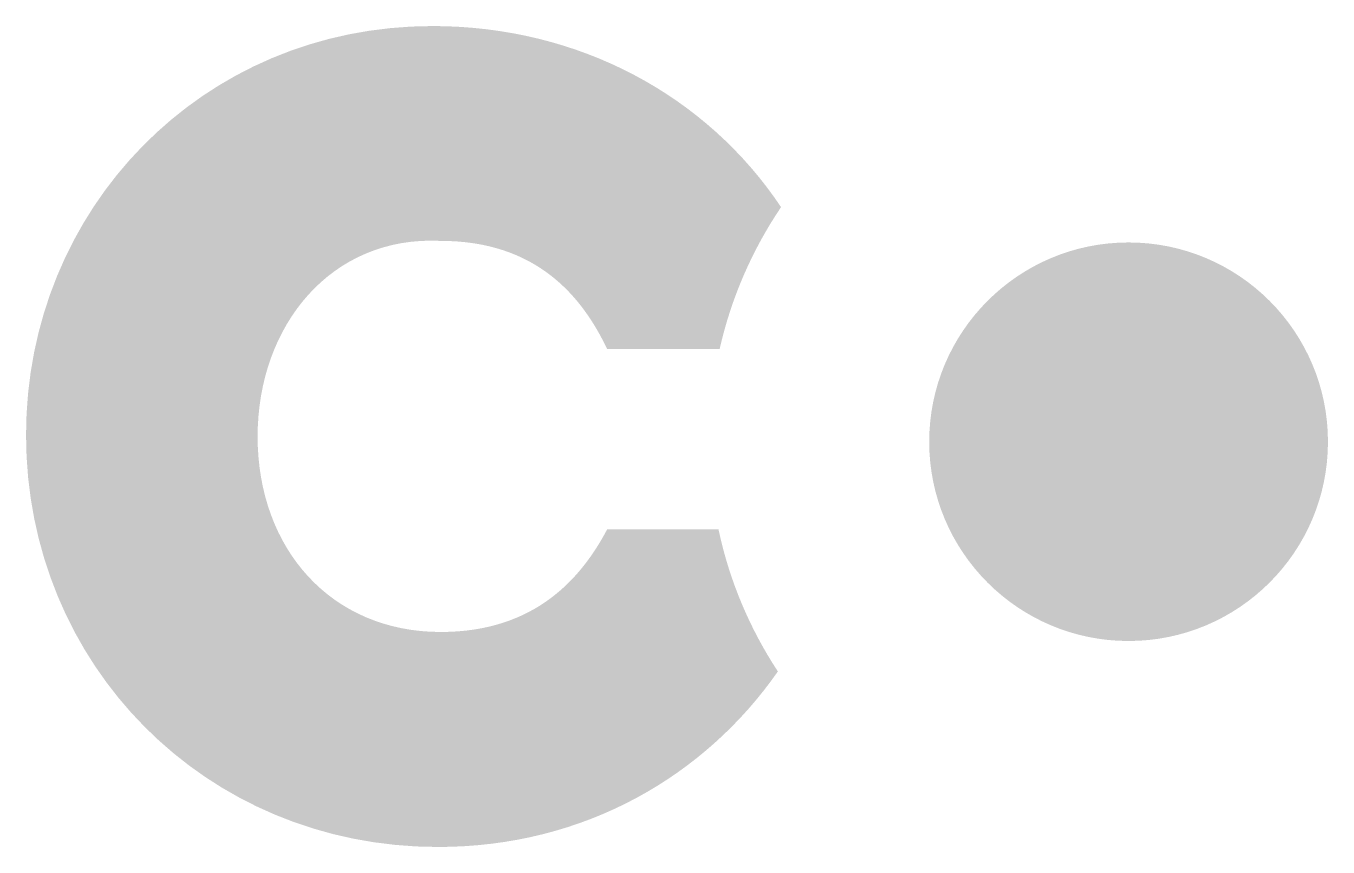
# Paper-space layout 'concep 2018' of a CAD drawing. Header units: millimetres. Extents: x 56020 to 56347, y -7661 to -7455.
import ezdxf

# ---------------------------------------------------------------- set-up
doc = ezdxf.new("R2010")
doc.units = ezdxf.units.MM
doc.layers.add('Capa 1', color=7, linetype='Continuous')

psp = doc.layouts.new('concep 2018')

# ---------------------------------------------------------------- hatches: boundary and pattern name
at = {"layer": 'Capa 1'}
h = psp.add_hatch(color=4, dxfattribs=at)
h.dxf.hatch_style = 2
edge = h.paths.add_edge_path()
edge.add_spline(control_points=[(56165.69, -7581.38), (56165.69, -7581.38), (56193.69, -7581.38), (56193.69, -7581.38), (56196.44, -7594.35), (56201.57, -7606.39), (56208.62, -7617.11), (56190.4, -7643.23), (56160.19, -7661.25), (56123.13, -7661.25), (56064.56, -7661.25), (56019.57, -7615.21), (56019.57, -7557.66), (56019.57, -7500.82), (56063.87, -7454.8), (56121.76, -7454.8), (56158.89, -7454.8), (56190.88, -7472.53), (56209.42, -7500.34), (56202.21, -7511), (56196.9, -7523.09), (56193.97, -7536.04), (56193.97, -7536.04), (56165.69, -7536.04), (56165.69, -7536.04), (56159.41, -7522.8), (56147.91, -7508.83), (56123.86, -7508.83), (56096.3, -7507.44), (56077.8, -7530.12), (56077.8, -7558.02), (56077.8, -7586.26), (56096.3, -7607.18), (56123.86, -7607.18), (56147.91, -7607.18), (56159.41, -7593.23), (56165.69, -7581.38)], knot_values=[0, 0, 0, 0, 0.352778, 0.352778, 0.352778, 0.705556, 0.705556, 0.705556, 1.058333, 1.058333, 1.058333, 1.411111, 1.411111, 1.411111, 1.763889, 1.763889, 1.763889, 2.116667, 2.116667, 2.116667, 2.469444, 2.469444, 2.469444, 2.822222, 2.822222, 2.822222, 3.175, 3.175, 3.175, 3.527778, 3.527778, 3.527778, 3.880556, 3.880556, 3.880556, 4.233333, 4.233333, 4.233333, 4.233333], degree=3, periodic=0)
edge.add_line((56165.69, -7581.38), (56165.69, -7581.38))
h = psp.add_hatch(color=4, dxfattribs=at)
h.dxf.hatch_style = 2
edge = h.paths.add_edge_path()
edge.add_spline(control_points=[(56246.67, -7559.34), (56246.67, -7531.66), (56269.13, -7509.22), (56296.79, -7509.22), (56324.47, -7509.22), (56346.94, -7531.66), (56346.94, -7559.34), (56346.94, -7587.02), (56324.47, -7609.45), (56296.79, -7609.45), (56269.13, -7609.45), (56246.67, -7587.02), (56246.67, -7559.34)], knot_values=[0, 0, 0, 0, 0.352778, 0.352778, 0.352778, 0.705556, 0.705556, 0.705556, 1.058333, 1.058333, 1.058333, 1.411111, 1.411111, 1.411111, 1.411111], degree=3, periodic=0)
edge.add_line((56246.67, -7559.34), (56246.67, -7559.34))

doc.saveas('drawing.dxf')
